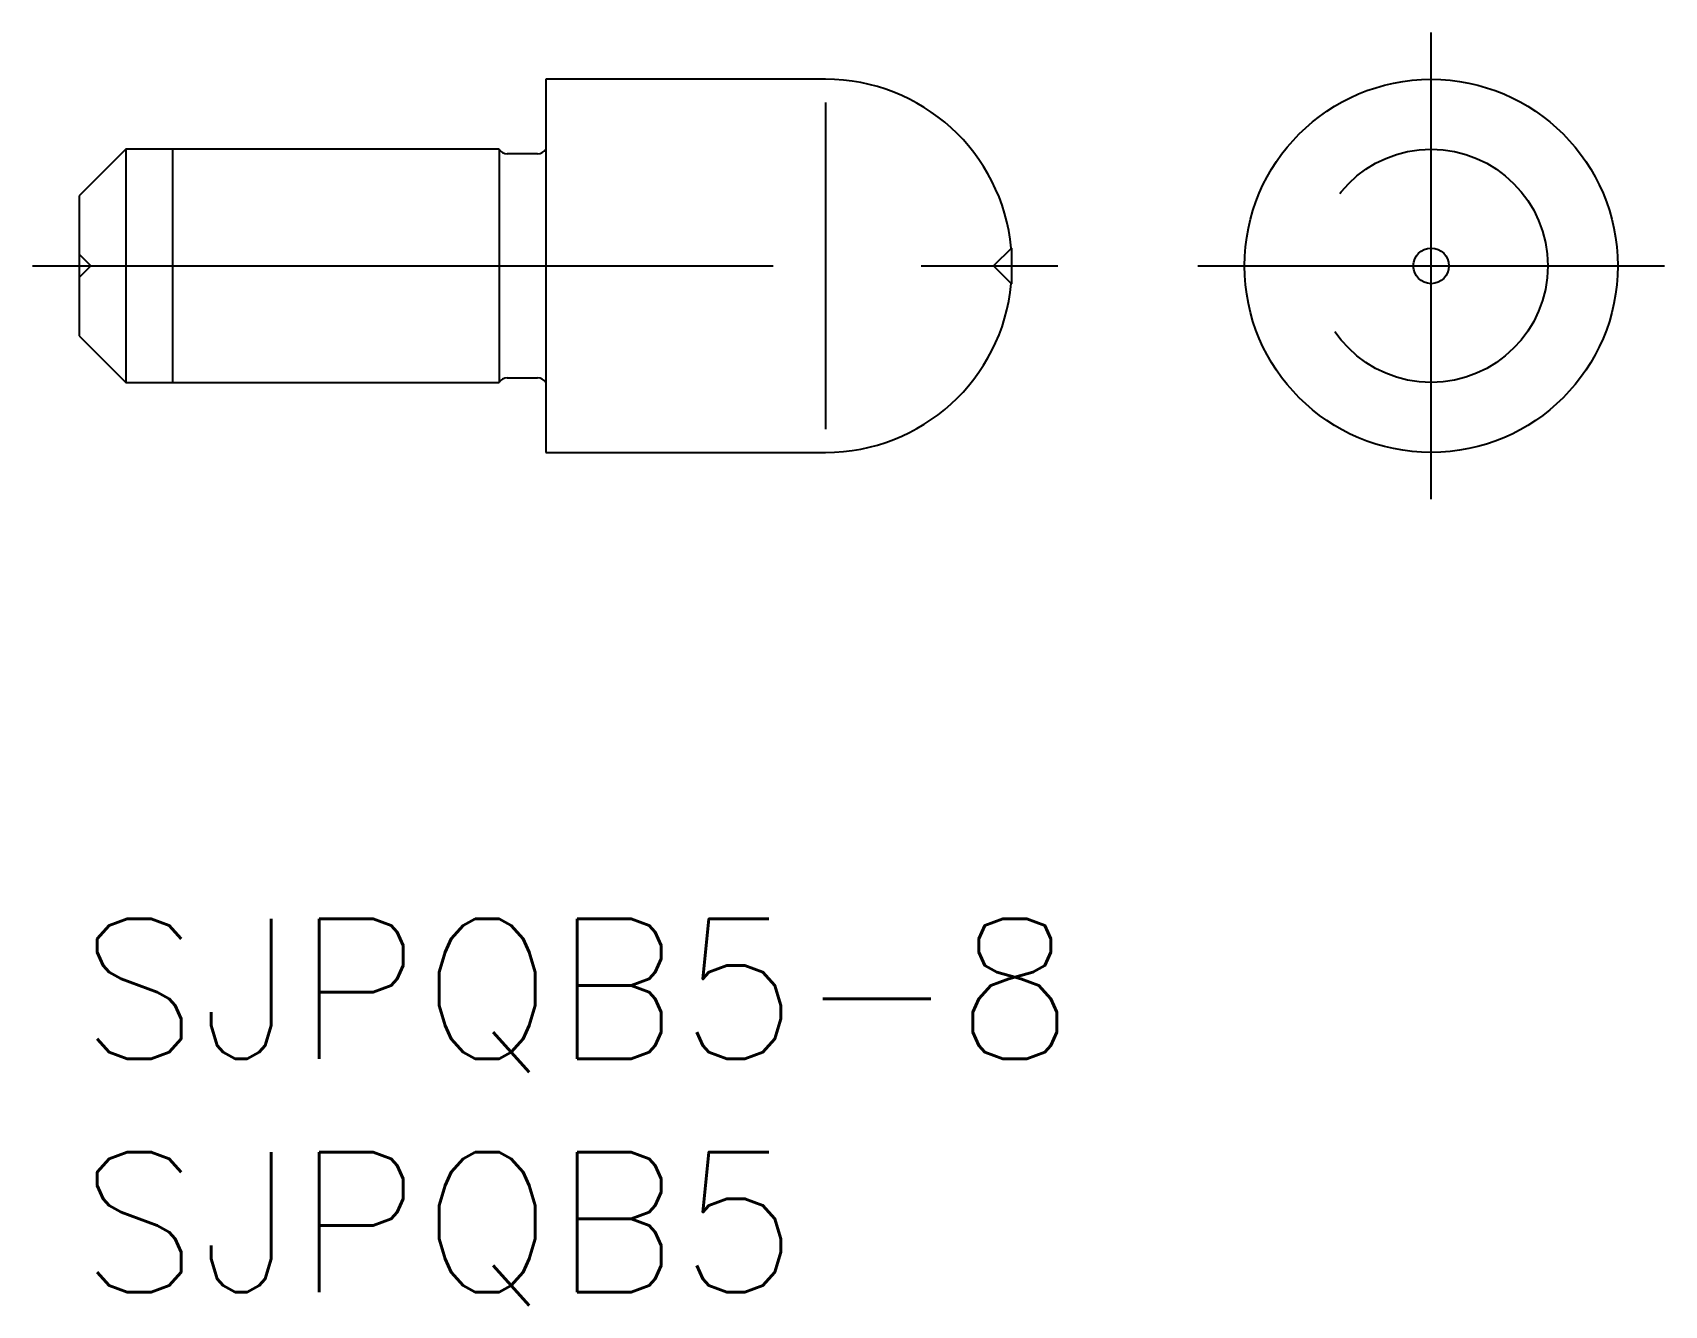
# Model space of a CAD drawing. Extents: x -1 to 34, y -8.3 to 19.
import ezdxf

# ---------------------------------------------------------------- set-up
doc = ezdxf.new("R2010")
doc.units = 0
doc.header["$LTSCALE"] = 0.5
doc.linetypes.add('CENTER', pattern=[50.8, 31.75, -6.35, 6.35, -6.35])
doc.linetypes.add('DASHED', pattern=[19.05, 12.7, -6.35])
for name, color, linetype in [('MSM_CENTER', 1, 'CENTER'), ('MSM_CONTINUOUS', 7, 'CONTINUOUS'), ('MSM_DASHED', 4, 'DASHED'), ('MSM_NARROW', 5, 'CONTINUOUS'), ('MSM_PART_NUMBER', 7, 'CONTINUOUS')]:
    doc.layers.add(name, color=color, linetype=linetype)
doc.styles.get("Standard").update_dxf_attribs({"font": 'txt.shx', "height": 0.5, "bigfont": 'bigfont.shx'})

# ---------------------------------------------------------------- blocks, each defined once
blk = doc.blocks.new('*U16')
at = {"layer": 'MSM_PART_NUMBER'}
blk.add_text('SJPQB5-8', height=3, dxfattribs=at).set_placement((0, -3))
blk = doc.blocks.new('*U17')
at = {"layer": 'MSM_PART_NUMBER'}
blk.add_text('SJPQB5', height=3, dxfattribs=at).set_placement((0, -8))

msp = doc.modelspace()

# ---------------------------------------------------------------- linework, layer by layer
at = {"layer": 'MSM_CENTER'}
for p, q in [((28.982, 9), (28.982, 19)), ((-1, 14), (20.982, 14)), ((23.982, 14), (33.982, 14))]:
    msp.add_line(p, q, dxfattribs=at)
at = {"layer": 'MSM_CONTINUOUS'}
for p, q in [((16, 18), (10, 18)), ((10, 18), (10, 10)), ((1, 16.5), (0, 15.5)), ((9, 16.5), (1, 16.5)), ((1, 16.5), (1, 11.5)), ((9, 16.5), (9, 11.5)), ((9.827, 16.4), (9.173, 16.4)), ((0, 15.5), (0, 12.5)), ((19.982, 14.382), (19.982, 13.618)), ((0, 12.5), (1, 11.5)), ((9.173, 11.6), (9.827, 11.6)), ((1, 11.5), (9, 11.5)), ((10, 10), (16, 10))]:
    msp.add_line(p, q, dxfattribs=at)
for radius in [4, 0.382]:
    msp.add_circle((28.982, 14), radius, dxfattribs=at)
for centre, radius, start, end in [((16, 14), 4, 5.4764, 90), ((9.173, 16.6), 0.2, 210, 270), ((9.827, 16.6), 0.2, 270, 330), ((16, 14), 4, 270, 354.5236), ((9.173, 11.4), 0.2, 90, 150), ((9.827, 11.4), 0.2, 30, 90)]:
    msp.add_arc(centre, radius, start, end, dxfattribs=at)
at = {"layer": 'MSM_DASHED'}
for p, q in [((19.982, 14.382), (19.6, 14)), ((0.25, 14), (0, 14.25)), ((0, 13.75), (0.25, 14)), ((19.6, 14), (19.982, 13.618))]:
    msp.add_line(p, q, dxfattribs=at)
msp.add_circle((28.982, 14), 2.5, dxfattribs=at)
at = {"layer": 'MSM_NARROW'}
for p, q in [((16, 17.5), (16, 10.5)), ((2, 16.5), (2, 11.5))]:
    msp.add_line(p, q, dxfattribs=at)

# ---------------------------------------------------------------- block references
at = {"layer": 'MSM_CONTINUOUS'}
for name in ['*U16', '*U17']:
    msp.add_blockref(name, (0, 0), dxfattribs=at)

doc.saveas('drawing.dxf')
